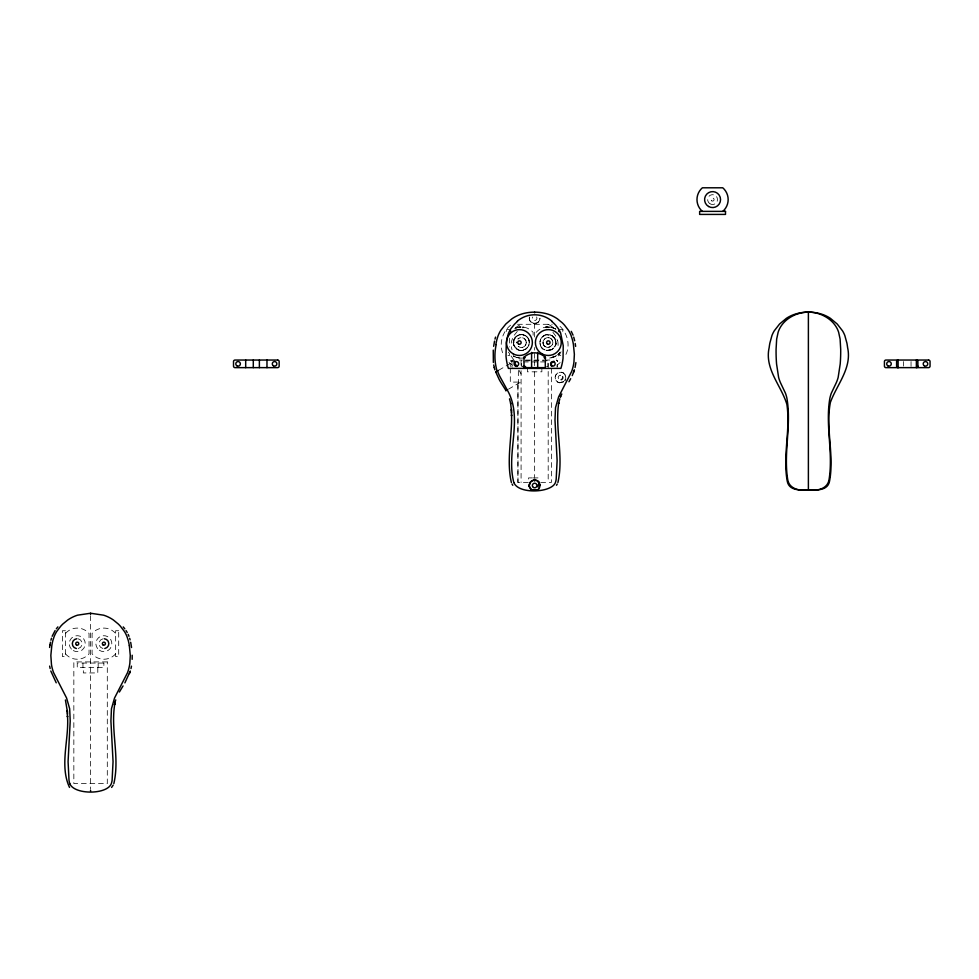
<?xml version="1.0" encoding="UTF-8"?>
<svg xmlns="http://www.w3.org/2000/svg" width="979" height="979" viewBox="0 0 979 979"><rect width="100%" height="100%" fill="white"/><g stroke="black" fill="none" stroke-linecap="round" stroke-linejoin="round"><path stroke-width="0.73" stroke-dasharray="4.89 3.67" d="M519.188 334.855L522.309 334.622A8.872 8.346 -78.4 0 1 526.959 336.923C533.469 342.601 525.674 353.749 518.111 349.846M526.261 342.993C526.886 338.587 520.828 335.724 517.842 339.052A4.944 4.944 0 0 1 524.707 338.93A4.944 4.944 0 0 1 525.062 345.795A4.944 4.944 0 0 1 518.221 346.382C521.183 349.026 526.469 346.566 526.274 342.54M543.027 342.993C542.39 338.587 548.46 335.724 551.446 339.052L551.067 338.71M517.928 349.772L513.938 345.55L513.926 339.554M542.28 336.923L542.158 337.045A8.224 7.71 80.2 0 0 540.592 339.468C536.602 363.368 573.731 341.279 546.723 334.659M540.004 341.757L540.114 340.986M513.412 341.524L515.603 336.984M555.888 343.421L555.007 346.285M529.468 316.951C527.412 324.318 540.2 325.897 539.967 318.212A5.323 5.323 0 0 1 533.898 323.486L530.642 321.724M557.002 367.198L557.455 366.122A1.517 1.517 0 0 1 557.112 367.076L557.443 361.422M555.411 345.379L555.742 344.29A7.832 7.538 73.2 0 0 555.925 342.54L555.35 339.554M529.039 344.645L528.599 345.868M540.31 340.227L540.567 339.493M565.935 354.422C570.904 344.131 566.817 331.306 557.92 324.551M561.04 351.816L556.268 359.122M565.348 379.705L564.944 380.439A5.323 5.323 0 0 0 561.334 372.265C557.394 371.445 553.82 376.009 555.607 379.644M514.379 338.624L516.276 336.36M543.002 342.54C543.112 351.326 557.222 346.236 551.789 339.432M552.902 356.821L553.6 356.062M558.997 353.541L559.731 352.746L559.731 355.475L561.677 355.475M558.519 354.006L559.731 352.746A15.591 15.591 0 0 1 547.139 358.106M538.646 321.724L536.7 323.119L533.91 323.486A5.323 5.323 0 0 1 529.529 316.743M559.731 352.746L558.214 354.276M517.304 331.416L513.547 336.054L511.564 341.145A16.924 16.924 0 0 0 512.041 349.76M510.61 325.175C501.933 332.199 498.409 345.171 503.732 355.242M560.184 362.524L556.978 365.277M553.539 348.243L552.376 349.185M512.653 360.199L511.833 361.422L512.164 367.076A1.517 1.517 0 0 1 511.833 366.122M512.519 360.284L511.833 361.557A1.517 1.517 0 0 1 512.788 360.137M516.361 336.299L518.172 335.21M526.176 348.891L522.199 350.482L517.744 349.674M551.703 349.589L552.597 349.038M498.715 370.221L512.629 362.193M508.456 389.189L521.146 381.859M544.14 335.528L542.305 336.898L546.123 334.769M554.187 356.833L555.705 356.062L549.586 358.045M522.505 327.855L523.961 327.182M551.165 349.846L547.09 350.482L543.1 348.891M544.85 335.185L546.6 334.671M514.673 328.454L519.641 327.047L523.618 327.121L522.48 326.998M552.242 357.531L552.572 357.433A16.973 16.141 74.7 0 0 559.841 352.856M516.288 327.794L521.33 326.962A18.466 16.888 -75.3 0 1 523.63 327.121M551.03 357.824L552.621 357.421M546.233 334.745L550.088 334.855M546.796 326.998L545.658 327.121L553.796 328.1L551.03 327.267M560.294 375.251L560.49 375.238A2.276 2.276 0 0 0 559.242 379.436M517.487 324.294L552.205 324.294M509.545 329.617L506.51 329.617L506.51 334.255M559.731 329.617L562.778 329.617L562.778 334.255M507.93 355.475L509.545 355.475L509.545 353.235M519.433 360.039L522.468 360.039M525.515 360.039L543.761 360.039M545.291 360.039L549.843 360.039M514.807 360.798L510.304 360.798L510.304 366.538M546.502 366.501L547.946 366.501L547.946 361.936L521.33 361.936L521.33 366.501M518.344 382.091L510.304 382.091L510.304 367.945M532.295 477.899L528.562 477.899L528.562 482.463L517.915 482.463L517.915 383.719M533.114 477.899L540.726 477.899M540.726 482.463L551.373 482.463L551.373 368.606M559.56 382.765L563.88 381.639A5.323 5.323 0 0 1 555.35 378.897A5.323 5.323 0 0 1 561.334 372.265C565.629 371.665 567 382.189 565.042 374.761M513.657 356.185A17.01 16.153 -75.7 0 0 516.704 357.445L519.812 358.057L516.435 357.347M519.812 358.057L517.12 357.555M514.856 356.723L513.571 356.062L515.04 356.809M545.315 327.182L546.735 327.843M551.116 335.21L552.927 336.299M555.705 329.03L554.652 328.467A15.199 13.743 65.6 0 1 555.57 328.883M525.136 335.528L522.309 334.622A8.884 8.37 -71.6 0 0 521.33 334.561M543.822 349.381L544.581 349.784M515.749 348.243L517.585 349.589M525.809 335.932L526.983 336.898M556.77 360.284L557.455 361.557A1.517 1.517 0 0 0 556.77 360.284L557.394 361.141M552.364 335.895L554.909 338.624M509.007 362.487L510.181 363.601M513.853 359.942L508.37 352.146M552.902 332.322L555.558 335.736L557.602 340.643M553.686 336.984L555.864 341.524M512.274 367.198L511.833 366.256M514.942 347.325L513.461 343.874M518.931 370.184L521.146 374.027M540.689 345.868L540.029 343.605M514.036 345.783L513.351 342.54M528.941 340.129L529.321 342.54M911.045 361.557L911.045 367.639M903.433 361.557L903.433 366.122M548.191 368.398L548.191 360.798L521.085 360.798L521.085 367.358M548.191 371.445L548.191 482.463M541.864 368.19L541.864 371.824L527.412 371.824L527.412 368.19M534.644 323.535L534.644 337.779M534.644 347.508L534.644 350.139M534.644 353.407L534.644 365.644M534.644 371.824L534.644 477.262M533.114 335.259L533.114 332.346A15.591 15.591 0 0 0 515.639 328.038M521.085 370.637L521.085 482.463M518.344 370.796L518.344 383.474M517.977 383.682L517.977 482.463M509.545 338.171L509.545 346.921M98.169 663.052L98.169 667.617M97.79 667.617L97.79 672.94L83.337 672.94L83.337 667.617M90.57 615.742L90.57 789.319M82.958 663.052L82.958 667.617M115.657 653.862A15.591 15.591 0 0 1 92.087 653.862L92.087 633.462A15.591 15.591 0 0 1 115.657 633.462M102.979 648.526A4.944 4.944 0 0 1 102.979 638.81M65.471 653.862A15.591 15.591 0 0 0 89.04 653.862L89.04 633.462A15.591 15.591 0 0 0 65.471 633.462M78.161 638.81A4.944 4.944 0 0 1 78.161 648.526M522.859 358.057A15.591 15.591 0 0 1 513.351 355.94M536.162 332.346A15.591 15.591 0 0 1 555.925 329.152M515.431 327.818A27.877 27.877 0 0 1 521.22 324.306M548.056 324.306A27.865 27.865 0 0 1 554.579 328.43M515.835 327.745A15.86 14.465 -71.9 0 1 521.33 327.023M557.651 340.631A16.741 16.741 0 0 1 557.614 348.5M545.658 327.121A18.466 16.888 75.3 0 1 547.946 326.937M547.946 326.998A15.994 14.599 72 0 1 555.582 328.675M512.617 365.559A33.396 33.396 0 0 1 510.292 363.723M527.118 337.057A8.236 7.722 -80.3 0 1 528.868 339.921M513.167 342.54A8.113 7.636 -70.3 0 1 521.33 334.634M536.553 316.963A2.276 2.276 0 0 1 536.137 319.937A2.276 2.276 0 0 1 533.139 319.937A2.276 2.276 0 0 1 532.735 316.963M565.054 379.974A4.442 2.435 -58.4 0 1 564.822 380.293M563.549 381.565A4.442 2.435 -58.4 0 1 562.472 382.177M561.836 382.079A9.741 6.572 -70 0 1 555.387 379.889M516.41 342.099L516.41 342.993A4.944 4.944 0 0 1 516.41 342.099M65.471 630.733L62.436 630.733L62.436 656.591L65.471 656.591L65.471 630.733M118.704 630.733L115.657 630.733L115.657 656.591L118.704 656.591L118.704 630.733M107.298 661.914L73.841 661.914L73.841 783.579L107.298 783.579L107.298 661.914M103.872 663.052L77.255 663.052L77.255 667.617L103.872 667.617L103.872 663.052M540.298 344.828L540.273 344.743A8.065 7.93 42.5 0 1 549.696 334.781A8.065 7.93 42.5 0 1 553.796 348.071A8.065 7.93 42.5 0 1 540.273 344.779M711.819 200.903A1.517 1.517 0 0 0 714.095 199.594A1.517 1.517 0 0 0 711.819 198.272A1.517 1.517 0 0 0 711.819 200.903M710.105 203.865A4.944 4.944 0 0 0 717.521 199.594A4.944 4.944 0 0 0 710.105 195.31A4.944 4.944 0 0 0 710.105 203.865M99.271 650.191A7.979 7.979 0 0 0 111.826 644.378A7.979 7.979 0 0 0 100.519 636.423A7.979 7.979 0 0 0 99.271 650.191M73.266 650.582A7.979 7.979 0 0 0 85.246 643.668A7.979 7.979 0 0 0 73.266 636.754A7.979 7.979 0 0 0 73.266 650.582M523.263 350.201A8.065 7.82 -47 0 0 527.069 336.849A8.065 7.82 -47 0 0 513.742 340.582A8.065 7.82 -47 0 0 523.263 350.201M545.474 346.823A4.944 4.944 0 0 0 552.89 342.54A4.944 4.944 0 0 0 545.474 338.269A4.944 4.944 0 0 0 545.474 346.823"/><path stroke-width="1.47" d="M132.165 659.32L132.189 655.245M493.257 350.115L493.367 362.511M529.321 485.254L529.468 484.262M575.897 362.573L575.052 367.48M49.941 645.051L50.455 642.248M49.586 647.449L50.015 644.574M493.661 346.321L494.53 341.12M114.653 703.925L114.457 704.856L115.228 701.441C109.795 728.535 120.197 756.681 113.821 783.641M495.863 344.571L496.598 340.814A45.254 45.254 0 0 1 497.002 339.211L497.858 336.433A30.973 30.973 0 0 1 500.807 330.327L505.825 324.012L511.846 318.86A36.529 36.529 0 0 1 519.702 314.712C528.636 311.408 538.646 311.371 547.738 314.075A36.553 36.553 0 0 1 557.443 318.86L562.289 322.837A44.434 44.434 0 0 1 564.553 325.187L568.469 330.327A30.63 30.63 0 0 1 571.087 335.528L572.287 339.211A57.198 57.198 0 0 1 573.413 344.571L574.367 354.288L573.951 362.034A43.786 43.786 0 0 1 571.663 371.445L558.617 396.899L555.534 407.631L554.995 419.918L557.124 460.534L556.182 479.294A24.475 24.475 0 0 1 555.387 482.635C551.544 492.865 518.454 494.468 513.902 482.623M130.978 668.596L131.467 666.148M50.92 640.205L51.483 638.21M494.995 339.089L495.558 337.094M115.02 702.31L115.742 699.875M559.817 398.759L558.532 403.727L558.728 402.81C554.75 429.218 563.941 456.361 557.895 482.525M129.473 673.589L130.329 671.031L124.884 682.877M573.547 372.473L574.404 369.915L572.238 375.606M52.156 636.264L55.093 630.574M560.686 396.409L560.367 397.144L561.799 393.986M568.958 381.761L570.684 378.689M113.148 785.182L111.618 787.422M556.513 485.266L557.222 484.067M119.389 692.018L123.048 685.924M539.16 488.325L538.511 489.157M56.329 628.812L57.871 626.903M553.955 361.227L551.373 363.062L551.373 366.085M495.619 372.008L498.372 370.417M505.776 390.731L507.195 389.911L506.535 388.651M524.279 356.956C531.12 351.461 537.997 351.412 545.046 356.98M798.656 313.549C790.812 315.936 783.481 321.075 779.688 328.479A23.19 16.729 90 0 0 778.121 332.309L776.665 339.077L776.078 349.307A115.314 83.191 -90 0 0 776.567 363.992L778.611 377.404A30.704 22.15 -90 0 0 780.777 383.352L785.452 393.203A31.083 22.419 -90 0 1 786.883 398.147C791.619 424.972 783.433 452.286 787.642 479.11C788.707 488.484 798.84 491.03 806.745 490.075C814.626 489.879 827.769 491.703 829.568 481.056C834.451 455.015 825.358 428.374 830.376 402.442C836.898 384.441 852.183 368.128 847.594 347.521A77.439 77.439 0 0 0 846.921 343.164L844.828 335.528A30.618 30.618 0 0 0 842.564 330.902L837.204 324.012L830.388 318.322A36.48 36.48 0 0 0 823.058 314.626C813.671 311.285 803.098 311.285 793.712 314.626A36.48 36.48 0 0 0 786.382 318.322L779.565 324.012L774.205 330.902A30.618 30.618 0 0 0 771.941 335.528L769.849 343.164A77.439 77.439 0 0 0 769.176 347.521C764.318 368.899 781.132 385.347 786.871 404.315C790.677 429.732 782.6 455.614 787.214 481.056C789.025 491.703 802.107 489.879 810.025 490.075C817.93 491.03 828.063 488.484 829.127 479.11C833.337 452.286 825.15 424.972 829.886 398.147A31.083 22.419 -90 0 1 831.318 393.203L835.993 383.352A30.704 22.15 -90 0 0 838.159 377.404L840.202 363.992A115.314 83.191 -90 0 0 840.692 349.307L840.104 339.077L838.648 332.309A23.19 16.729 90 0 0 837.082 328.479C833.288 321.075 825.958 315.936 818.114 313.549A64.137 46.27 -90 0 0 798.766 313.549M129.338 645.699A57.198 57.198 0 0 0 128.225 640.327L127.013 636.656A30.63 30.63 0 0 0 124.394 631.455L120.478 626.303A44.434 44.434 0 0 0 118.214 623.953L113.368 619.976A36.553 36.553 0 0 0 103.664 615.191L90.57 613.246L77.476 615.191A36.553 36.553 0 0 0 67.771 619.976L62.913 623.953A44.434 44.434 0 0 0 60.661 626.303L56.733 631.455A30.63 30.63 0 0 0 54.114 636.656L52.915 640.327A57.198 57.198 0 0 0 51.801 645.699L50.847 655.416L51.459 664.484A43.333 43.333 0 0 0 53.551 672.561L66.584 698.015L69.668 708.759L70.207 721.034L68.077 761.65L69.019 780.41A24.475 24.475 0 0 0 69.815 783.751M69.827 783.751C74.233 794.862 106.907 794.862 111.3 783.751A24.475 24.475 0 0 0 112.095 780.41L113.05 761.65L110.921 721.034L111.459 708.759L114.543 698.015L127.576 672.561A43.786 43.786 0 0 0 129.864 663.15L130.28 655.416L129.35 645.687M522.749 366.501L525.588 366.501M531.426 489.745L537.85 489.745A5.323 5.323 0 0 0 538.572 481.913A5.323 5.323 0 0 0 530.704 481.913A5.323 5.323 0 0 0 531.426 489.745L529.431 486.587M123.256 626.915L124.798 628.824M69.521 787.422C59.254 765.48 69.252 739.341 67.49 715.943L67.478 716.946L67.331 710.546L67.453 714.168M56.219 682.816L50.798 670.994M126.058 630.598L127.197 632.471M506.008 390.597L501.236 383.022A90.802 90.802 0 0 1 499.192 379.509L495.753 371.934M512.066 484.079L512.776 485.278M513.889 361.459L516.79 366.489M506.253 388.161L499.902 376.572A55.925 55.925 0 0 1 497.662 371.445L497.503 370.955M507.195 389.911C523.116 417.311 506.914 450.12 513.143 479.526A23.9 23.9 0 0 0 513.889 482.635M571.271 331.355L573.058 335.173M128.163 634.38L128.983 636.301M511.381 482.549C506.241 460.375 512.127 437.319 511.564 414.827L511.552 415.83L511.405 409.43L511.527 413.04M130.109 639.862L129.656 638.259M509.508 398.857L510.781 403.85M65.422 699.985L67.367 711.537M573.731 337.131L574.673 340.741M493.722 364.983L494.285 367.639M494.224 367.431L494.872 369.878M49.648 666.099L50.149 668.547M130.684 642.297L131.553 647.511M510.573 402.932L511.442 410.421M575.211 343.507L575.628 346.382M808.385 312.13L808.385 490.063M545.291 357.054L545.291 367.639L523.998 367.639L523.998 357.054M537.679 352.428L537.679 367.639M534.644 312.179L534.644 312.803M534.644 479.11L534.644 481.068M531.597 352.428L531.597 367.639M266.973 360.039L266.973 367.639M259.374 360.039L259.374 367.639M253.292 360.039L253.292 367.639M245.692 360.039L245.692 367.639M90.57 613.246L90.57 614.42M90.57 790.347L90.57 791.191M722.771 211.378A15.591 15.591 0 0 0 722.771 187.797L702.371 187.797A15.591 15.591 0 0 0 702.371 211.378M104.312 638.736A4.944 4.944 0 0 1 104.765 648.526M76.362 648.526A4.944 4.944 0 0 1 76.815 638.736M497.075 371.065A53.086 53.086 0 0 1 496.182 344.645M525.209 357.641A15.591 15.591 0 0 1 523.63 357.959M510.145 331.697A15.591 15.591 0 0 1 510.769 331.086M545.646 357.959A15.591 15.591 0 0 1 544.067 357.641M558.519 331.086A15.591 15.591 0 0 1 559.144 331.697M517.487 321.455A34.118 34.118 0 0 0 514.244 324.502L511.038 328.528A26.103 26.103 0 0 0 508.26 334.059L506.987 338.722A56.611 56.611 0 0 0 506.265 343.592L506.021 356.209A54.897 54.897 0 0 0 508.395 368.398L560.881 368.398A54.653 54.653 0 0 0 563.047 358.302L563.231 345.697L560.649 333.105A25.98 25.98 0 0 0 558.25 328.528L555.742 325.273A34.155 34.155 0 0 0 551.789 321.455M517.279 321.21A26.678 26.678 0 0 1 551.997 321.21M540.359 484.948A8.884 0.808 -50 0 1 540.09 485.241M538.364 482.439A6.437 4.907 35.9 0 1 539.6 485.449M538.254 484.666A8.016 4.1 79 0 1 538.009 487.052M538.389 481.754A5.69 4.968 6.2 0 1 538.817 482.231M529.529 484.275A5.323 4.724 2.9 0 1 538.658 481.521M529.235 486.685A7.416 5.58 -38 0 1 529.003 485.351M562.619 376.682A2.276 2.276 0 0 1 561.126 379.717M725.5 211.378L699.642 211.378L699.642 214.413L725.5 214.413L725.5 211.378M277.62 360.039L235.046 360.039A1.517 1.517 0 0 0 233.516 361.557L233.516 366.122A1.517 1.517 0 0 0 235.046 367.639L277.62 367.639A1.517 1.517 0 0 0 279.15 366.122L279.15 361.557A1.517 1.517 0 0 0 277.62 360.039M928.533 360.039L885.946 360.039A1.517 1.517 0 0 0 884.429 361.557L884.429 366.122A1.517 1.517 0 0 0 885.946 367.639L928.533 367.639A1.517 1.517 0 0 0 930.05 366.122L930.05 361.557A1.517 1.517 0 0 0 928.533 360.039M917.886 366.122L917.886 361.557A1.517 1.517 0 0 0 916.368 360.039L916.368 367.639A1.517 1.517 0 0 0 917.886 366.122M898.11 367.639L898.11 360.039A1.517 1.517 0 0 0 896.593 361.557L896.593 366.122A1.517 1.517 0 0 0 898.11 367.639M708.588 206.508A7.979 7.979 0 0 0 720.556 199.594A7.979 7.979 0 0 0 708.588 192.679A7.979 7.979 0 0 0 708.588 206.508M102.991 644.904A1.517 1.517 0 0 0 105.389 643.803A1.517 1.517 0 0 0 103.236 642.285A1.517 1.517 0 0 0 102.991 644.904M76.497 644.977A1.517 1.517 0 0 0 78.773 643.668A1.517 1.517 0 0 0 76.497 642.346A1.517 1.517 0 0 0 76.497 644.977M533.494 487.481A2.276 2.276 0 0 0 536.92 485.498A2.276 2.276 0 0 0 533.494 483.528A2.276 2.276 0 0 0 533.494 487.481M273.447 365.816A2.276 2.276 0 0 0 276.861 363.833A2.276 2.276 0 0 0 273.447 361.863A2.276 2.276 0 0 0 273.447 365.816M236.942 365.816A2.276 2.276 0 0 0 240.369 363.833A2.276 2.276 0 0 0 236.942 361.863A2.276 2.276 0 0 0 236.942 365.816M924.347 365.816A2.276 2.276 0 0 0 927.774 363.833A2.276 2.276 0 0 0 924.347 361.863A2.276 2.276 0 0 0 924.347 365.816M887.843 365.816A2.276 2.276 0 0 0 891.269 363.833A2.276 2.276 0 0 0 887.843 361.863A2.276 2.276 0 0 0 887.843 365.816M515.248 365.816A2.276 2.276 0 0 0 518.674 363.833A2.276 2.276 0 0 0 515.248 361.863A2.276 2.276 0 0 0 515.248 365.816M551.752 365.816A2.276 2.276 0 0 0 555.166 363.833A2.276 2.276 0 0 0 551.752 361.863A2.276 2.276 0 0 0 551.752 365.816M541.864 353.737A12.923 12.923 0 0 0 561.248 342.54A12.923 12.923 0 0 0 541.864 331.355A12.923 12.923 0 0 0 541.864 353.737M547.469 344.021A1.713 1.713 0 0 0 550.039 342.54A1.713 1.713 0 0 0 547.469 341.059A1.713 1.713 0 0 0 547.469 344.021M512.972 353.737A12.923 12.923 0 0 0 532.356 342.54A12.923 12.923 0 0 0 512.972 331.355A12.923 12.923 0 0 0 512.972 353.737M518.576 344.021A1.713 1.713 0 0 0 521.146 342.54A1.713 1.713 0 0 0 518.576 341.059A1.713 1.713 0 0 0 518.576 344.021"/></g></svg>
